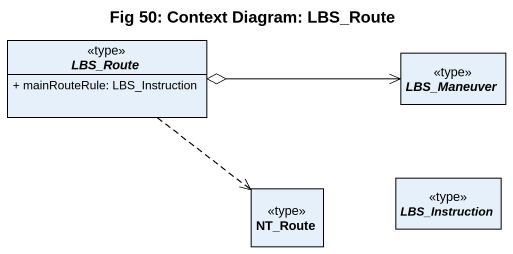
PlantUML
@startuml
title Fig 50: Context Diagram: LBS_Route
hide circle
hide empty members
skinparam classAttributeIconSize 0
abstract class LBS_Route <<type>> {
  + mainRouteRule: LBS_Instruction
}
abstract class LBS_Maneuver <<type>>
class NT_Route <<type>>
abstract class LBS_Instruction <<type>>
LBS_Route o-right-> LBS_Maneuver
LBS_Route ..> NT_Route
@enduml
